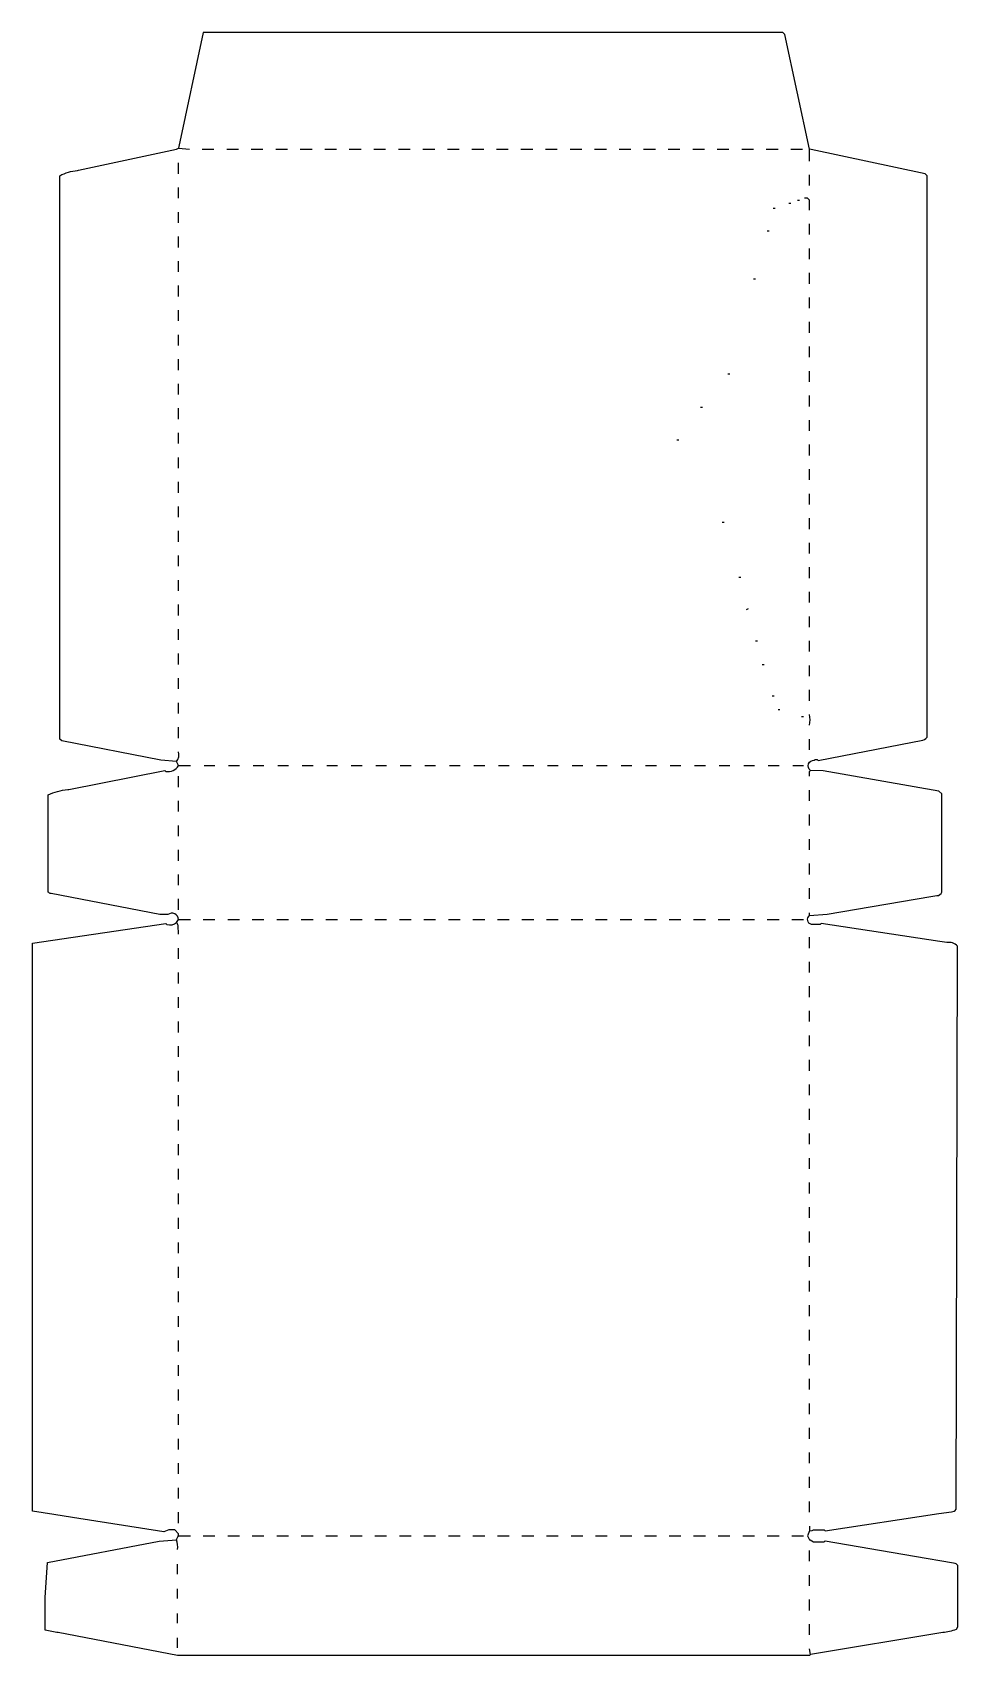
# Model space of a CAD drawing. Extents: x 49 to 992, y 85 to 1739.
import ezdxf

# ---------------------------------------------------------------- set-up
doc = ezdxf.new("R2010")
doc.units = 0
doc.layers.get('0').update_dxf_attribs({"linetype": 'CONTINUOUS'})

msp = doc.modelspace()

# ---------------------------------------------------------------- linework, layer by layer
at = {"color": 250, "linetype": 'CONTINUOUS'}
for points in [[(841, 1608), (841, 1620), (816, 1737), (814, 1739), (223, 1739), (198.3, 1622.9), (198, 1621)], [(198, 1595), (198, 1606)], [(222, 1620), (234, 1620)], [(247, 1620), (259, 1620)], [(272, 1620), (284, 1620)], [(297, 1620), (309, 1620)], [(322, 1620), (334, 1620)], [(347, 1620), (359, 1620)], [(372, 1620), (384, 1620)], [(397, 1620), (409, 1620)], [(422, 1620), (434, 1620)], [(447, 1620), (459, 1620)], [(472, 1620), (484, 1620)], [(497, 1620), (509, 1620)], [(522, 1620), (534, 1620)], [(547, 1620), (559, 1620)], [(572, 1620), (584, 1620)], [(597, 1620), (609, 1620)], [(622, 1620), (634, 1620)], [(647, 1620), (659, 1620)], [(672, 1620), (684, 1620)], [(697, 1620), (709, 1620)], [(722, 1620), (734, 1620)], [(747, 1620), (759, 1620)], [(772, 1620), (784, 1620)], [(797, 1620), (809, 1620)], [(822, 1620), (834, 1620)], [(841, 1583), (841, 1594)], [(198, 1570), (198, 1581)], [(198, 1545), (198, 1556)], [(804, 1560), (806, 1560)], [(820, 1565), (822, 1565)], [(829, 1568), (831, 1568)], [(841, 1558), (841, 1568), (839, 1570), (836, 1570)], [(841, 1533), (841, 1544)], [(198, 1520), (198, 1531)], [(798, 1537), (800, 1537)], [(198, 1495), (198, 1506)], [(841, 1508), (841, 1519)], [(841, 1483), (841, 1494)], [(198, 1470), (198, 1481)], [(784, 1488), (786, 1488)], [(198, 1445), (198, 1456)], [(841, 1458), (841, 1469)], [(841, 1433), (841, 1444)], [(198, 1420), (198, 1431)], [(198, 1395), (198, 1406)], [(841, 1408), (841, 1419)], [(758, 1391), (760, 1391)], [(841, 1383), (841, 1394)], [(198, 1370), (198, 1381)], [(730, 1357), (732, 1357)], [(841, 1358), (841, 1369)], [(198, 1345), (198, 1356)], [(841, 1333), (841, 1344)], [(198, 1320), (198, 1331)], [(706, 1324), (708, 1324)], [(841, 1308), (841, 1319)], [(198, 1295), (198, 1306)], [(841, 1283), (841, 1294)], [(198, 1270), (198, 1281)], [(841, 1258), (841, 1269)], [(198, 1245), (198, 1256)], [(841, 1233), (841, 1244)], [(198, 1220), (198, 1231)], [(752, 1240), (754, 1240)], [(841, 1208), (841, 1219)], [(198, 1195), (198, 1206)], [(841, 1183), (841, 1194)], [(198, 1170), (198, 1181)], [(769, 1184), (771, 1184)], [(841, 1158), (841, 1169)], [(198, 1145), (198, 1156)], [(777, 1151), (779, 1152)], [(841, 1133), (841, 1144)], [(198, 1120), (198, 1131)], [(786, 1119), (788, 1119)], [(841, 1108), (841, 1119)], [(198, 1095), (198, 1106)], [(793, 1095), (795, 1095)], [(841, 1083), (841, 1094)], [(198, 1070), (198, 1081)], [(803, 1063), (805, 1063)], [(841, 1058), (841, 1069)], [(198, 1045), (198, 1056)], [(809, 1049), (811, 1049)], [(198, 1020), (198, 1031)], [(833, 1042), (835, 1042)], [(841, 1008), (841, 1019)], [(198, 992), (210, 992)], [(198, 970), (198, 981)], [(224, 992), (235, 992)], [(249, 992), (260, 992)], [(274, 992), (285, 992)], [(299, 992), (310, 992)], [(324, 992), (335, 992)], [(349, 992), (360, 992)], [(374, 992), (385, 992)], [(399, 992), (410, 992)], [(424, 992), (435, 992)], [(449, 992), (460, 992)], [(474, 992), (485, 992)], [(499, 992), (510, 992)], [(524, 992), (535, 992)], [(549, 992), (560, 992)], [(574, 992), (585, 992)], [(599, 992), (610, 992)], [(624, 992), (635, 992)], [(649, 992), (660, 992)], [(674, 992), (685, 992)], [(699, 992), (710, 992)], [(724, 992), (735, 992)], [(749, 992), (760, 992)], [(774, 992), (785, 992)], [(799, 992), (810, 992)], [(824, 992), (835, 992)], [(841, 956), (841, 967)], [(198, 945), (198, 956)], [(198, 920), (198, 931)], [(841, 931), (841, 942)], [(841, 906), (841, 917)], [(198, 895), (198, 906)], [(198, 870), (198, 881)], [(841, 881), (841, 892)], [(841, 856), (841, 867)], [(198, 845), (198, 856)], [(223, 835), (235, 835)], [(248, 835), (260, 835)], [(273, 835), (285, 835)], [(298, 835), (310, 835)], [(323, 835), (335, 835)], [(348, 835), (360, 835)], [(373, 835), (385, 835)], [(398, 835), (410, 835)], [(423, 835), (435, 835)], [(448, 835), (460, 835)], [(473, 835), (485, 835)], [(498, 835), (510, 835)], [(523, 835), (535, 835)], [(548, 835), (560, 835)], [(573, 835), (585, 835)], [(598, 835), (610, 835)], [(623, 835), (635, 835)], [(648, 835), (660, 835)], [(673, 835), (685, 835)], [(698, 835), (710, 835)], [(723, 835), (735, 835)], [(748, 835), (760, 835)], [(773, 835), (785, 835)], [(798, 835), (810, 835)], [(823, 835), (835, 835)], [(841, 806), (841, 817)], [(198, 795), (198, 806)], [(198, 770), (198, 781)], [(841, 781), (841, 792)], [(841, 756), (841, 767)], [(198, 745), (198, 756)], [(198, 720), (198, 731)], [(841, 731), (841, 742)], [(841, 706), (841, 717)], [(198, 695), (198, 706)], [(198, 670), (198, 681)], [(841, 681), (841, 692)], [(841, 656), (841, 667)], [(198, 645), (198, 656)], [(198, 620), (198, 631)], [(841, 631), (841, 642)], [(841, 606), (841, 617)], [(198, 595), (198, 606)], [(198, 570), (198, 581)], [(841, 581), (841, 592)], [(841, 556), (841, 567)], [(198, 545), (198, 556)], [(198, 520), (198, 531)], [(841, 531), (841, 542)], [(841, 506), (841, 517)], [(198, 495), (198, 506)], [(198, 470), (198, 481)], [(841, 481), (841, 492)], [(841, 456), (841, 467)], [(198, 445), (198, 456)], [(198, 420), (198, 431)], [(841, 431), (841, 442)], [(841, 406), (841, 417)], [(198, 395), (198, 406)], [(198, 370), (198, 381)], [(841, 381), (841, 392)], [(841, 356), (841, 367)], [(198, 345), (198, 356)], [(198, 320), (198, 331)], [(841, 331), (841, 342)], [(841, 306), (841, 317)], [(198, 295), (198, 306)], [(841, 281), (841, 292)], [(198, 270), (198, 281)], [(841, 256), (841, 267)], [(198, 245), (198, 256)], [(841, 231), (841, 242)], [(198, 220), (198, 231)], [(223, 207), (235, 207)], [(248, 207), (260, 207)], [(273, 207), (285, 207)], [(298, 207), (310, 207)], [(323, 207), (335, 207)], [(348, 207), (360, 207)], [(373, 207), (385, 207)], [(398, 207), (410, 207)], [(423, 207), (435, 207)], [(448, 207), (460, 207)], [(473, 207), (485, 207)], [(498, 207), (510, 207)], [(523, 207), (535, 207)], [(548, 207), (560, 207)], [(573, 207), (585, 207)], [(598, 207), (610, 207)], [(623, 207), (635, 207)], [(648, 207), (660, 207)], [(673, 207), (685, 207)], [(698, 207), (710, 207)], [(723, 207), (735, 207)], [(748, 207), (760, 207)], [(773, 207), (785, 207)], [(798, 207), (810, 207)], [(823, 207), (835, 207)], [(841, 181), (841, 192)], [(197, 168), (197, 178)], [(841, 156), (841, 167)], [(197, 143), (197, 153)], [(841, 131), (841, 142)], [(197, 118), (197, 128)], [(841, 106), (841, 117)], [(197, 93), (197, 103)]]:
    msp.add_lwpolyline(points, dxfattribs=at)
for points in [[(196, 996), (180.030973, 997.464602), (79, 1017), (77, 1019), (77, 1593, -0.108918), (94.911765, 1598.352941), (96.076923, 1598.615385), (195.9, 1620.2), (198, 1621), (209, 1620)], [(841, 981), (841, 986), (842, 987, -0.755779), (845.911765, 997.352941), (847, 998), (849, 998), (850, 997), (946.076923, 1015.615385), (954.923077, 1017.384615, 0.193212), (961, 1021), (961, 1593), (959, 1595), (842.9, 1619.7), (841, 1620)], [(841, 1033, 0.125487), (841, 1044)], [(198, 835, 0.606225), (187, 840), (179, 840), (68.067568, 861.405405, -0.145751), (65, 863), (65, 962, -0.098027), (84.923077, 967.384615), (86.076923, 967.615385), (184, 987), (185, 986, 0.320875), (198, 992), (196, 996, 0.23154), (198, 1006)], [(841, 839), (858.972414, 840.468966), (964.932432, 858.405405), (970.932432, 859.405405, 0.324155), (976, 863), (976, 963), (973, 966), (854.967005, 986.538071), (842, 987)], [(198, 207), (198, 209), (194, 213), (188, 213), (183, 211), (89.932432, 225.594595), (70.94, 228.58), (49, 232), (49, 811), (185, 831), (186, 830, 0.261352), (196, 832), (198, 835), (210, 835)], [(198, 820), (197.554455, 828.955446, 0.131523), (196, 832)], [(841, 212), (843.911765, 212.352941), (845, 213), (856, 213), (857, 212), (973.06, 229.58), (985.94, 231.42, 0.255083), (990.501211, 234.001205), (992, 808, 0.252945), (980.94, 811.58), (973.932432, 812.594595), (853, 831), (852, 830), (843, 830, -0.614576), (841, 839), (841, 842)], [(841, 217), (841, 212), (839, 207), (841, 203), (841.9, 202.8), (845, 201), (856, 201), (857, 202), (948.067568, 186.405405), (987.932432, 179.594595, -0.186106), (992, 177), (992, 114), (990.5, 111.5, -0.071557), (976.932432, 108.405405), (842, 86), (841, 85), (197, 85), (75.076923, 108.384615), (73.923077, 108.615385), (62, 111), (62, 144), (64.48906, 179.872366), (178.027586, 201.531034), (196, 203, -0.120666), (198, 207), (210, 207)], [(197, 193, 0.088179), (196, 203)]]:
    msp.add_lwpolyline(points, format="xyb", dxfattribs=at)
at = {"color": 197, "linetype": 'CONTINUOUS'}
msp.add_lwpolyline([(842, 86), (841, 92)], dxfattribs=at)

doc.saveas('drawing.dxf')
